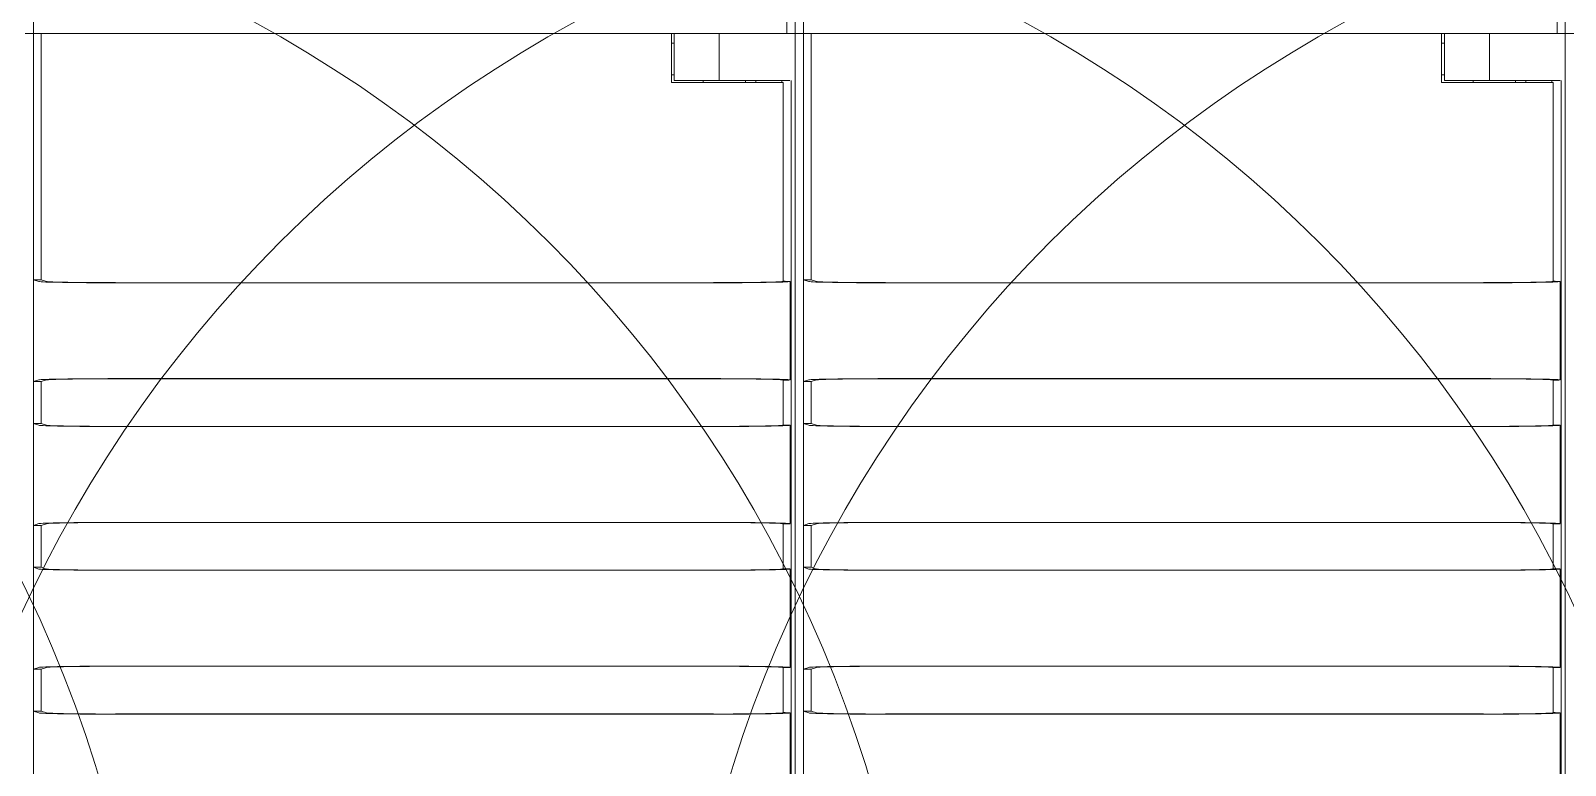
# Model space of a CAD drawing. Header units: millimetres. Extents: x -6000 to 26000, y -6000 to 26000.
# Drawn here: x 131.05 to 142.17, y -4334.08 to -4328.75 of the extents above; entities that cross this region are included whole.
import ezdxf

# ---------------------------------------------------------------- set-up
doc = ezdxf.new("R2010")
doc.units = ezdxf.units.MM
doc.header["$MEASUREMENT"] = 0
doc.layers.add('Чертеж и Рисунок_Ном._пера__7', color=7, linetype='Continuous', lineweight=15)

msp = doc.modelspace()

# ---------------------------------------------------------------- linework, layer by layer
at = {"layer": 'Чертеж и Рисунок_Ном._пера__7', "color": 7, "linetype": 'Continuous', "lineweight": 15}
for p, q in [((131.067, -4328.772), (131.067, -4322.176)), ((131.067, -4328.772), (131.067, -4322.177)), ((136.529, -4328.772), (136.529, -4322.176)), ((136.589, -4322.176), (136.589, -4328.772)), ((136.589, -4322.176), (136.589, -4328.772)), ((136.65, -4328.772), (136.65, -4322.176)), ((136.65, -4328.772), (136.65, -4322.177)), ((142.112, -4328.772), (142.112, -4322.176)), ((142.172, -4322.176), (142.172, -4328.772)), ((142.172, -4322.176), (142.172, -4328.772)), ((131.007, -4328.772), (136.529, -4328.772)), ((131.067, -4328.772), (131.102, -4328.772)), ((131.067, -4330.559), (131.067, -4328.772)), ((131.658, -4328.772), (131.102, -4328.772)), ((131.123, -4328.772), (131.123, -4330.559)), ((135.878, -4328.772), (131.658, -4328.772)), ((131.658, -4328.772), (131.661, -4328.772)), ((131.661, -4328.772), (135.692, -4328.772)), ((135.692, -4328.772), (135.692, -4329.127)), ((135.692, -4328.842), (135.713, -4328.842)), ((135.713, -4329.113), (135.713, -4328.772)), ((135.878, -4328.772), (136.039, -4328.772)), ((136.039, -4328.772), (136.551, -4328.772)), ((136.039, -4329.113), (136.039, -4328.772)), ((136.551, -4328.772), (136.589, -4328.772)), ((136.589, -4328.772), (136.554, -4328.772)), ((136.589, -4328.772), (142.112, -4328.772)), ((136.589, -4328.772), (136.589, -4345.203)), ((136.65, -4328.772), (136.685, -4328.772)), ((136.65, -4330.559), (136.65, -4328.772)), ((137.24, -4328.772), (136.685, -4328.772)), ((136.706, -4328.772), (136.706, -4330.559)), ((141.461, -4328.772), (137.24, -4328.772)), ((137.24, -4328.772), (137.243, -4328.772)), ((137.243, -4328.772), (141.275, -4328.772)), ((141.275, -4328.772), (141.275, -4329.127)), ((141.275, -4328.842), (141.296, -4328.842)), ((141.296, -4329.113), (141.296, -4328.772)), ((141.461, -4328.772), (141.622, -4328.772)), ((141.622, -4328.772), (142.134, -4328.772)), ((141.622, -4329.113), (141.622, -4328.772)), ((142.134, -4328.772), (142.172, -4328.772)), ((142.172, -4328.772), (142.137, -4328.772)), ((142.172, -4328.772), (142.172, -4345.203)), ((142.172, -4328.772), (147.694, -4328.772)), ((135.692, -4329.071), (135.713, -4329.071)), ((141.275, -4329.071), (141.296, -4329.071)), ((135.692, -4329.127), (135.996, -4329.127)), ((135.713, -4329.113), (136.039, -4329.113)), ((135.922, -4329.113), (135.922, -4329.127)), ((136.496, -4329.127), (135.996, -4329.127)), ((136.039, -4329.113), (136.551, -4329.113)), ((136.228, -4329.113), (136.228, -4329.127)), ((136.304, -4329.127), (136.304, -4329.113)), ((136.492, -4329.127), (136.492, -4329.113)), ((136.496, -4329.127), (136.502, -4329.127)), ((136.502, -4330.569), (136.502, -4329.127)), ((136.551, -4329.113), (136.551, -4329.113)), ((136.56, -4329.113), (136.56, -4344.998)), ((141.275, -4329.127), (141.578, -4329.127)), ((141.296, -4329.113), (141.622, -4329.113)), ((141.504, -4329.113), (141.504, -4329.127)), ((142.079, -4329.127), (141.578, -4329.127)), ((141.622, -4329.113), (142.134, -4329.113)), ((141.81, -4329.113), (141.81, -4329.127)), ((141.887, -4329.127), (141.887, -4329.113)), ((142.075, -4329.127), (142.075, -4329.113)), ((142.079, -4329.127), (142.084, -4329.127)), ((142.084, -4330.569), (142.084, -4329.127)), ((142.134, -4329.113), (142.134, -4329.113)), ((142.143, -4329.113), (142.143, -4344.998)), ((131.105, -4330.571), (131.067, -4330.559)), ((131.067, -4330.559), (131.123, -4330.559)), ((131.067, -4330.559), (131.067, -4331.298)), ((131.161, -4330.571), (131.123, -4330.559)), ((135.996, -4330.58), (131.661, -4330.58)), ((135.996, -4330.581), (131.661, -4330.581)), ((136.502, -4330.569), (136.496, -4330.571)), ((136.552, -4331.285), (136.552, -4330.571)), ((136.688, -4330.571), (136.65, -4330.559)), ((136.65, -4330.559), (136.706, -4330.559)), ((136.65, -4330.559), (136.65, -4331.298)), ((136.743, -4330.571), (136.706, -4330.559)), ((141.578, -4330.58), (137.243, -4330.58)), ((141.578, -4330.581), (137.243, -4330.581)), ((142.084, -4330.569), (142.079, -4330.571)), ((142.134, -4331.285), (142.134, -4330.571)), ((131.067, -4331.298), (131.105, -4331.285)), ((131.161, -4331.285), (131.123, -4331.298)), ((131.661, -4331.276), (135.996, -4331.276)), ((135.996, -4331.277), (131.661, -4331.277)), ((136.502, -4331.287), (136.496, -4331.285)), ((136.502, -4331.613), (136.502, -4331.287)), ((136.65, -4331.298), (136.688, -4331.285)), ((136.743, -4331.285), (136.706, -4331.298)), ((137.243, -4331.276), (141.578, -4331.276)), ((141.578, -4331.277), (137.243, -4331.277)), ((142.084, -4331.287), (142.079, -4331.285)), ((142.084, -4331.613), (142.084, -4331.287)), ((131.067, -4331.298), (131.123, -4331.298)), ((131.067, -4331.602), (131.067, -4331.298)), ((131.123, -4331.298), (131.123, -4331.602)), ((136.65, -4331.298), (136.706, -4331.298)), ((136.65, -4331.602), (136.65, -4331.298)), ((136.706, -4331.298), (136.706, -4331.602)), ((131.105, -4331.615), (131.067, -4331.602)), ((131.067, -4331.602), (131.067, -4332.341)), ((131.067, -4331.602), (131.123, -4331.602)), ((131.161, -4331.615), (131.123, -4331.602)), ((135.996, -4331.623), (131.661, -4331.623)), ((135.996, -4331.624), (131.661, -4331.624)), ((136.502, -4331.613), (136.496, -4331.615)), ((136.552, -4332.328), (136.552, -4331.615)), ((136.688, -4331.615), (136.65, -4331.602)), ((136.65, -4331.602), (136.65, -4332.341)), ((136.65, -4331.602), (136.706, -4331.602)), ((136.743, -4331.615), (136.706, -4331.602)), ((141.578, -4331.623), (137.243, -4331.623)), ((141.578, -4331.624), (137.243, -4331.624)), ((142.084, -4331.613), (142.079, -4331.615)), ((142.134, -4332.328), (142.134, -4331.615)), ((131.067, -4332.341), (131.105, -4332.328)), ((131.067, -4332.341), (131.123, -4332.341)), ((131.067, -4332.645), (131.067, -4332.341)), ((131.161, -4332.329), (131.123, -4332.341)), ((131.123, -4332.341), (131.123, -4332.645)), ((131.661, -4332.319), (135.996, -4332.319)), ((135.996, -4332.32), (131.661, -4332.32)), ((136.502, -4332.33), (136.496, -4332.329)), ((136.502, -4332.656), (136.502, -4332.33)), ((136.65, -4332.341), (136.688, -4332.328)), ((136.65, -4332.341), (136.706, -4332.341)), ((136.65, -4332.645), (136.65, -4332.341)), ((136.743, -4332.329), (136.706, -4332.341)), ((136.706, -4332.341), (136.706, -4332.645)), ((137.243, -4332.319), (141.578, -4332.319)), ((141.578, -4332.32), (137.243, -4332.32)), ((142.084, -4332.33), (142.079, -4332.329)), ((142.084, -4332.656), (142.084, -4332.33)), ((131.067, -4332.645), (131.067, -4333.384)), ((131.067, -4332.645), (131.123, -4332.645)), ((131.105, -4332.658), (131.067, -4332.645)), ((131.161, -4332.658), (131.123, -4332.645)), ((135.996, -4332.666), (131.661, -4332.666)), ((135.996, -4332.667), (131.661, -4332.667)), ((136.502, -4332.656), (136.496, -4332.658)), ((136.552, -4333.372), (136.552, -4332.658)), ((136.65, -4332.645), (136.65, -4333.384)), ((136.65, -4332.645), (136.706, -4332.645)), ((136.688, -4332.658), (136.65, -4332.645)), ((136.743, -4332.658), (136.706, -4332.645)), ((141.578, -4332.666), (137.243, -4332.666)), ((141.578, -4332.667), (137.243, -4332.667)), ((142.084, -4332.656), (142.079, -4332.658)), ((142.134, -4333.372), (142.134, -4332.658)), ((131.067, -4333.384), (131.105, -4333.372)), ((131.067, -4333.384), (131.123, -4333.384)), ((131.067, -4333.688), (131.067, -4333.384)), ((131.161, -4333.372), (131.123, -4333.384)), ((131.123, -4333.384), (131.123, -4333.688)), ((135.996, -4333.363), (131.661, -4333.363)), ((131.661, -4333.363), (135.996, -4333.363)), ((136.502, -4333.374), (136.496, -4333.372)), ((136.502, -4333.699), (136.502, -4333.374)), ((136.65, -4333.384), (136.688, -4333.372)), ((136.65, -4333.384), (136.706, -4333.384)), ((136.65, -4333.688), (136.65, -4333.384)), ((136.743, -4333.372), (136.706, -4333.384)), ((136.706, -4333.384), (136.706, -4333.688)), ((141.578, -4333.363), (137.243, -4333.363)), ((137.243, -4333.363), (141.578, -4333.363)), ((142.084, -4333.374), (142.079, -4333.372)), ((142.084, -4333.699), (142.084, -4333.374)), ((131.067, -4333.688), (131.123, -4333.688)), ((131.067, -4333.688), (131.067, -4342.774)), ((131.105, -4333.701), (131.067, -4333.688)), ((131.161, -4333.701), (131.123, -4333.688)), ((135.996, -4333.709), (131.661, -4333.709)), ((135.996, -4333.71), (131.661, -4333.71)), ((136.502, -4333.699), (136.496, -4333.701)), ((136.552, -4345.04), (136.552, -4333.701)), ((136.65, -4333.688), (136.706, -4333.688)), ((136.65, -4333.688), (136.65, -4342.774)), ((136.688, -4333.701), (136.65, -4333.688)), ((136.743, -4333.701), (136.706, -4333.688)), ((141.578, -4333.709), (137.243, -4333.709)), ((141.578, -4333.71), (137.243, -4333.71)), ((142.084, -4333.699), (142.079, -4333.701)), ((142.134, -4345.04), (142.134, -4333.701))]:
    msp.add_line(p, q, dxfattribs=at)
for centre in [(122.663, -4336.84), (128.246, -4336.84), (133.828, -4336.84), (139.411, -4336.84), (144.994, -4336.84)]:
    msp.add_circle(centre, 9.271, dxfattribs=at)
for centre, major_axis, start_param, end_param in [((131.661, -4330.571), (0.556, 0), 3.193953, 4.712389), ((131.661, -4330.571), (-0.501, 0), 0.05236, 1.570796), ((135.996, -4330.571), (-0.501, 0), 1.570796, 3.089233), ((135.996, -4330.571), (-0.556, 0), 1.570796, 3.091814), ((136.075, -4330.574), (-0.501, 0), 3.452397, 3.692176), ((137.243, -4330.571), (0.556, 0), 3.193953, 4.712389), ((137.243, -4330.571), (-0.501, 0), 0.05236, 1.570796), ((141.578, -4330.571), (-0.501, 0), 1.570796, 3.089233), ((141.578, -4330.571), (-0.556, 0), 1.570796, 3.091814), ((141.657, -4330.574), (-0.501, 0), 3.452397, 3.692176), ((131.661, -4331.286), (0.556, 0), 1.570796, 3.089233), ((131.661, -4331.286), (-0.501, 0), 4.712389, 6.230825), ((135.996, -4331.286), (-0.556, 0), 3.191371, 4.712389), ((135.996, -4331.286), (-0.501, 0), 3.193953, 4.712389), ((136.075, -4331.283), (-0.501, 0), 2.591009, 2.830789), ((137.243, -4331.286), (0.556, 0), 1.570796, 3.089233), ((137.243, -4331.286), (-0.501, 0), 4.712389, 6.230825), ((141.578, -4331.286), (-0.556, 0), 3.191371, 4.712389), ((141.578, -4331.286), (-0.501, 0), 3.193953, 4.712389), ((141.657, -4331.283), (-0.501, 0), 2.591009, 2.830789), ((131.661, -4331.614), (0.556, 0), 3.193953, 4.712389), ((131.661, -4331.614), (-0.501, 0), 0.05236, 1.570796), ((135.996, -4331.614), (-0.556, 0), 1.570796, 3.091814), ((135.996, -4331.614), (-0.501, 0), 1.570796, 3.089233), ((136.075, -4331.617), (-0.501, 0), 3.452397, 3.692176), ((137.243, -4331.614), (0.556, 0), 3.193953, 4.712389), ((137.243, -4331.614), (-0.501, 0), 0.05236, 1.570796), ((141.578, -4331.614), (-0.556, 0), 1.570796, 3.091814), ((141.578, -4331.614), (-0.501, 0), 1.570796, 3.089233), ((141.657, -4331.617), (-0.501, 0), 3.452397, 3.692176), ((131.661, -4332.329), (0.556, 0), 1.570796, 3.089233), ((131.661, -4332.329), (-0.501, 0), 4.712389, 6.230825), ((135.996, -4332.329), (-0.556, 0), 3.191371, 4.712389), ((135.996, -4332.329), (-0.501, 0), 3.193953, 4.712389), ((136.075, -4332.326), (-0.501, 0), 2.591009, 2.830789), ((137.243, -4332.329), (0.556, 0), 1.570796, 3.089233), ((137.243, -4332.329), (-0.501, 0), 4.712389, 6.230825), ((141.578, -4332.329), (-0.556, 0), 3.191371, 4.712389), ((141.578, -4332.329), (-0.501, 0), 3.193953, 4.712389), ((141.657, -4332.326), (-0.501, 0), 2.591009, 2.830789), ((131.661, -4332.657), (0.556, 0), 3.193953, 4.712389), ((131.661, -4332.657), (-0.501, 0), 0.05236, 1.570796), ((135.996, -4332.657), (-0.556, 0), 1.570796, 3.091814), ((135.996, -4332.657), (-0.501, 0), 1.570796, 3.089233), ((136.075, -4332.66), (-0.501, 0), 3.452397, 3.692176), ((137.243, -4332.657), (0.556, 0), 3.193953, 4.712389), ((137.243, -4332.657), (-0.501, 0), 0.05236, 1.570796), ((141.578, -4332.657), (-0.556, 0), 1.570796, 3.091814), ((141.578, -4332.657), (-0.501, 0), 1.570796, 3.089233), ((141.657, -4332.66), (-0.501, 0), 3.452397, 3.692176), ((131.661, -4333.372), (0.556, 0), 1.570796, 3.089233), ((131.661, -4333.372), (-0.501, 0), 4.712389, 6.230825), ((135.996, -4333.372), (-0.501, 0), 3.193953, 4.712389), ((135.996, -4333.372), (-0.556, 0), 3.191371, 4.712389), ((136.075, -4333.369), (-0.501, 0), 2.591009, 2.830789), ((137.243, -4333.372), (0.556, 0), 1.570796, 3.089233), ((137.243, -4333.372), (-0.501, 0), 4.712389, 6.230825), ((141.578, -4333.372), (-0.501, 0), 3.193953, 4.712389), ((141.578, -4333.372), (-0.556, 0), 3.191371, 4.712389), ((141.657, -4333.369), (-0.501, 0), 2.591009, 2.830789), ((131.661, -4333.701), (0.556, 0), 3.193953, 4.712389), ((131.661, -4333.701), (-0.501, 0), 0.05236, 1.570796), ((135.996, -4333.701), (0.556, 0), 4.712389, 6.233406), ((135.996, -4333.701), (-0.501, 0), 1.570796, 3.089233), ((136.075, -4333.704), (-0.501, 0), 3.452397, 3.692176), ((137.243, -4333.701), (0.556, 0), 3.193953, 4.712389), ((137.243, -4333.701), (-0.501, 0), 0.05236, 1.570796), ((141.578, -4333.701), (0.556, 0), 4.712389, 6.233406), ((141.578, -4333.701), (-0.501, 0), 1.570796, 3.089233), ((141.657, -4333.704), (-0.501, 0), 3.452397, 3.692176)]:
    msp.add_ellipse(centre, major_axis=major_axis, ratio=0.017455, start_param=start_param, end_param=end_param, dxfattribs=at)

doc.saveas('drawing.dxf')
